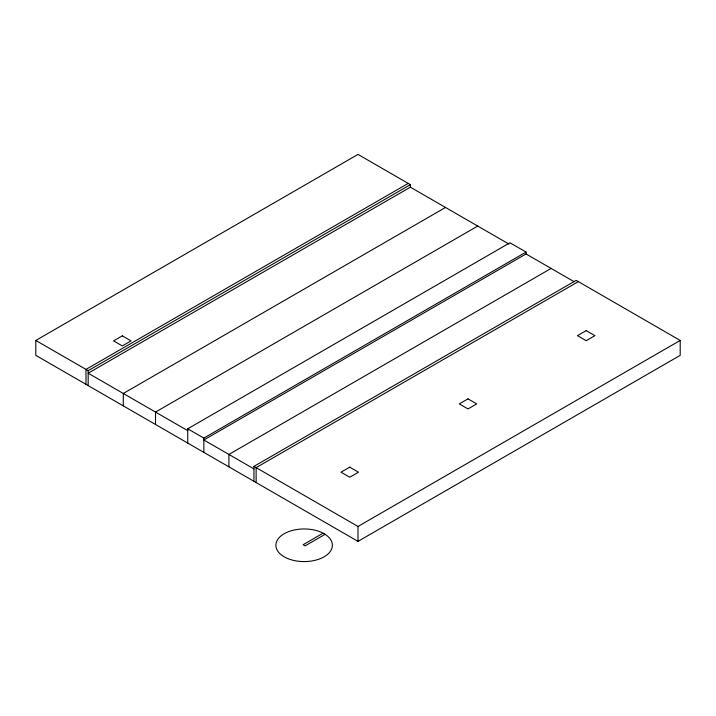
<?xml version="1.0" encoding="UTF-8"?>
<svg xmlns="http://www.w3.org/2000/svg" width="716" height="716" viewBox="0 0 716 716"><rect width="100%" height="100%" fill="white"/><g stroke="black" fill="none" stroke-linecap="round" stroke-linejoin="round"><path stroke-width="1.07" d="M253.947 481.304L253.947 466.385L576.147 280.359L680.2 340.44L680.2 355.36L358 541.377L35.8 355.36L35.8 340.44L358 154.414L410.375 184.656L410.375 187.171L88.175 373.197L187.744 430.683M408.192 183.394L85.992 369.411L85.992 384.34M35.8 340.44L88.175 370.673L410.375 184.656M445.504 207.461L123.304 393.478L123.304 405.882M477.724 226.059L155.524 412.076L155.524 424.481M187.744 443.088L187.744 428.795L509.944 242.769L526.054 252.068L526.054 253.965L203.854 439.982L253.947 468.899M187.744 428.795L203.854 438.094L526.054 252.068M551.105 268.419L228.905 454.445L228.905 466.841M578.331 281.621L256.131 467.637L256.131 482.566M323.05 533.196L303.137 544.697L305.141 545.852L325.046 534.351M253.947 466.385L358 526.457L680.2 340.44M410.375 187.171L508.995 244.111M526.054 253.965L574.223 281.773M358 526.457L358 541.377M203.854 438.094L203.854 452.387M88.175 370.673L88.175 385.593M122.302 335.849L113.584 340.888L122.311 345.926L131.037 340.888L122.311 335.849M349.73 467.145L341.004 472.184L349.73 477.232L358.465 472.184L349.73 467.145M468.004 398.866L459.278 403.905L468.004 408.943L476.731 403.905L468.004 398.866M586.198 330.622L577.472 335.661L586.198 340.709L594.933 335.661L586.198 330.622M324.115 533.742L321.341 532.328A28.255 16.316 0 0 0 276.555 541.743A28.255 16.316 0 0 0 310.252 561.201A28.255 16.316 0 0 0 326.55 535.344L324.115 533.742"/></g></svg>
